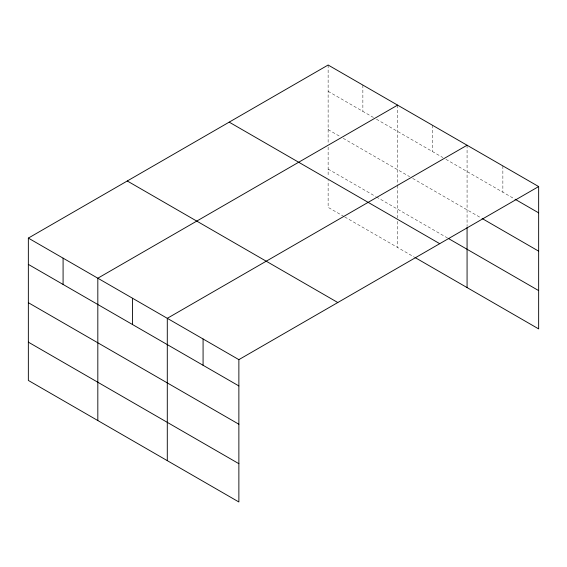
<?xml version="1.0" encoding="UTF-8"?>
<svg xmlns="http://www.w3.org/2000/svg" width="567" height="567" viewBox="0 0 567 567"><rect width="100%" height="100%" fill="white"/><g stroke="black" fill="none" stroke-linecap="round" stroke-linejoin="round"><path stroke-width="0.43" stroke-dasharray="2.83 2.13" d="M328.13 91.315L373.44 117.475M376.46 119.219L442.912 157.583M445.931 159.327L514.283 198.79M328.13 129.609L340.214 136.583M343.233 138.327L409.686 176.691M412.705 178.435L481.539 218.182M328.13 169.065L375.708 196.529M376.46 196.969L447.441 237.949M343.992 216.516L328.13 207.359L328.13 180.377M344.743 216.948L414.215 257.057M502.865 165.904L502.865 192.192M467.073 145.237L467.073 226.488M432.337 125.187L432.337 151.474M397.602 105.129L397.602 184.622M397.602 185.501L397.602 217.877M397.602 221.357L397.602 247.467M362.866 85.078L362.866 111.366M328.13 65.021L328.13 143.635M328.13 147.144L328.13 176.897"/><path stroke-width="0.85" d="M538.65 186.564L328.13 65.021L28.35 238.097L28.35 380.436L238.87 501.979L238.87 359.641L538.65 186.564L538.65 328.903L414.973 257.496M397.602 105.129L97.822 278.213L97.822 420.544M467.073 145.237L167.293 318.321L167.293 460.652M515.049 199.23L538.65 212.859M482.304 218.621L538.65 251.153M448.199 238.381L538.65 290.602M229.203 122.139L439.723 243.682M127.277 180.986L337.797 302.523M28.35 238.097L238.87 359.641M28.35 264.392L238.87 385.936M28.35 302.686L238.87 424.229M28.35 342.142L238.87 463.686M467.073 227.36L467.073 287.575M203.078 338.981L203.078 365.268M132.558 298.263L132.558 324.558M63.086 258.155L63.086 284.45"/></g></svg>
